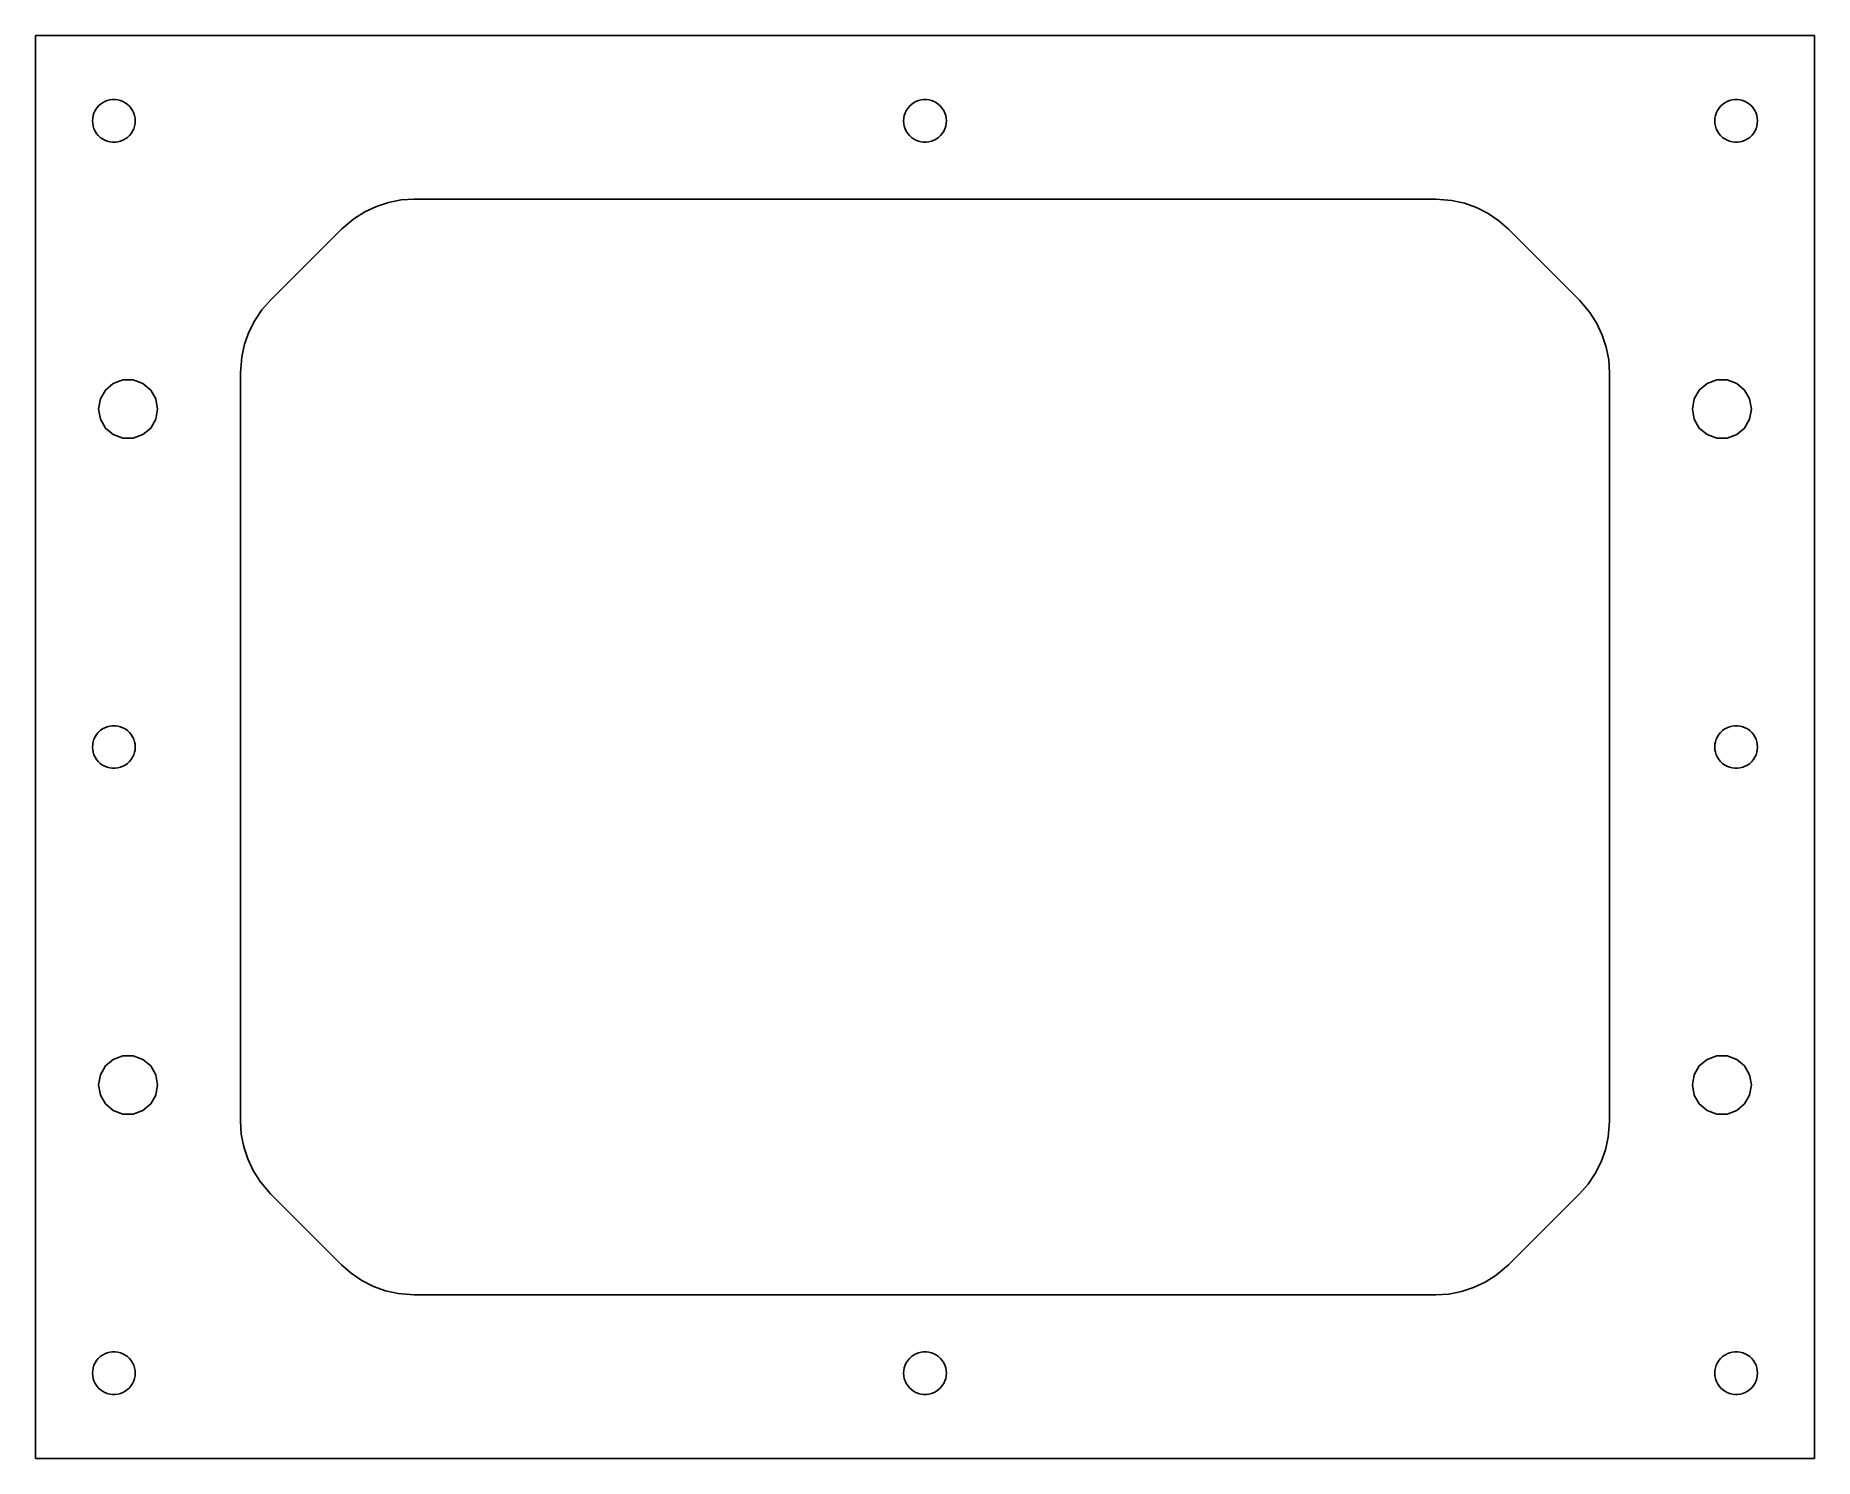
# Model space of a CAD drawing. Header units: metres. Extents: x -62 to 62, y -50 to 50.
import ezdxf

# ---------------------------------------------------------------- set-up
doc = ezdxf.new("R2010")
doc.units = ezdxf.units.M

msp = doc.modelspace()

# ---------------------------------------------------------------- linework, layer by layer
for p, q in [((62.5, 50), (-62.5, 50)), ((-62.5, 50), (-62.5, -50)), ((62.5, -50), (62.5, 50)), ((-58.2135, 44.8817), (-58.0934, 45.0268)), ((-58.0934, 45.0268), (-57.9561, 45.1558)), ((-57.9561, 45.1558), (-57.8037, 45.2665)), ((-57.8037, 45.2665), (-57.6387, 45.3572)), ((-57.6387, 45.3572), (-57.4635, 45.4266)), ((-57.4635, 45.4266), (-57.2811, 45.4734)), ((-57.2811, 45.4734), (-57.0942, 45.497)), ((-57.0942, 45.497), (-56.9058, 45.497)), ((-56.9058, 45.497), (-56.7189, 45.4734)), ((-56.7189, 45.4734), (-56.5365, 45.4266)), ((-56.5365, 45.4266), (-56.3613, 45.3572)), ((-56.3613, 45.3572), (-56.1963, 45.2665)), ((-56.1963, 45.2665), (-56.0439, 45.1558)), ((-56.0439, 45.1558), (-55.9065, 45.0268)), ((-55.9065, 45.0268), (-55.7865, 44.8817)), ((-1.21352, 44.8817), (-1.09344, 45.0268)), ((-1.09344, 45.0268), (-0.956131, 45.1558)), ((-0.956131, 45.1558), (-0.803726, 45.2665)), ((-0.803726, 45.2665), (-0.638657, 45.3572)), ((-0.638657, 45.3572), (-0.463516, 45.4266)), ((-0.463516, 45.4266), (-0.281067, 45.4734)), ((-0.281067, 45.4734), (-0.094177, 45.497)), ((-0.094177, 45.497), (0.094177, 45.497)), ((0.094177, 45.497), (0.281067, 45.4734)), ((0.281067, 45.4734), (0.463516, 45.4266)), ((0.463516, 45.4266), (0.638657, 45.3572)), ((0.638657, 45.3572), (0.803726, 45.2665)), ((0.803726, 45.2665), (0.956131, 45.1558)), ((0.956131, 45.1558), (1.09344, 45.0268)), ((1.09344, 45.0268), (1.21352, 44.8817)), ((55.7865, 44.8817), (55.9065, 45.0268)), ((55.9065, 45.0268), (56.0439, 45.1558)), ((56.0439, 45.1558), (56.1963, 45.2665)), ((56.1963, 45.2665), (56.3613, 45.3572)), ((56.3613, 45.3572), (56.5365, 45.4266)), ((56.5365, 45.4266), (56.7189, 45.4734)), ((56.7189, 45.4734), (56.9058, 45.497)), ((56.9058, 45.497), (57.0942, 45.497)), ((57.0942, 45.497), (57.2811, 45.4734)), ((57.2811, 45.4734), (57.4635, 45.4266)), ((57.4635, 45.4266), (57.6387, 45.3572)), ((57.6387, 45.3572), (57.8037, 45.2665)), ((57.8037, 45.2665), (57.9561, 45.1558)), ((57.9561, 45.1558), (58.0934, 45.0268)), ((58.0934, 45.0268), (58.2135, 44.8817)), ((-58.5, 44), (-58.4882, 44.188)), ((-58.4882, 43.812), (-58.5, 44)), ((-58.4882, 44.188), (-58.4529, 44.373)), ((-58.4529, 43.627), (-58.4882, 43.812)), ((-58.4529, 44.373), (-58.3947, 44.5522)), ((-58.3947, 44.5522), (-58.3145, 44.7226)), ((-58.3145, 44.7226), (-58.2135, 44.8817)), ((-55.7865, 44.8817), (-55.6855, 44.7226)), ((-55.6855, 44.7226), (-55.6053, 44.5522)), ((-55.6053, 44.5522), (-55.5471, 44.373)), ((-55.5471, 44.373), (-55.5118, 44.188)), ((-55.5118, 43.812), (-55.5471, 43.627)), ((-55.5118, 44.188), (-55.5, 44)), ((-55.5, 44), (-55.5118, 43.812)), ((-1.5, 44), (-1.48816, 44.188)), ((-1.48816, 43.812), (-1.5, 44)), ((-1.48816, 44.188), (-1.45287, 44.373)), ((-1.45287, 43.627), (-1.48816, 43.812)), ((-1.45287, 44.373), (-1.39465, 44.5522)), ((-1.39465, 44.5522), (-1.31445, 44.7226)), ((-1.31445, 44.7226), (-1.21352, 44.8817)), ((1.21352, 44.8817), (1.31445, 44.7226)), ((1.31445, 44.7226), (1.39465, 44.5522)), ((1.39465, 44.5522), (1.45287, 44.373)), ((1.45287, 44.373), (1.48816, 44.188)), ((1.48816, 43.812), (1.45287, 43.627)), ((1.48816, 44.188), (1.5, 44)), ((1.5, 44), (1.48816, 43.812)), ((55.5, 44), (55.5118, 44.188)), ((55.5118, 43.812), (55.5, 44)), ((55.5118, 44.188), (55.5471, 44.373)), ((55.5471, 43.627), (55.5118, 43.812)), ((55.5471, 44.373), (55.6053, 44.5522)), ((55.6053, 44.5522), (55.6855, 44.7226)), ((55.6855, 44.7226), (55.7865, 44.8817)), ((58.2135, 44.8817), (58.3145, 44.7226)), ((58.3145, 44.7226), (58.3947, 44.5522)), ((58.3947, 44.5522), (58.4529, 44.373)), ((58.4529, 44.373), (58.4882, 44.188)), ((58.4882, 43.812), (58.4529, 43.627)), ((58.4882, 44.188), (58.5, 44)), ((58.5, 44), (58.4882, 43.812)), ((-58.3947, 43.4478), (-58.4529, 43.627)), ((-58.3145, 43.2774), (-58.3947, 43.4478)), ((-58.2135, 43.1183), (-58.3145, 43.2774)), ((-58.0934, 42.9732), (-58.2135, 43.1183)), ((-57.9561, 42.8442), (-58.0934, 42.9732)), ((-57.8037, 42.7335), (-57.9561, 42.8442)), ((-57.6387, 42.6427), (-57.8037, 42.7335)), ((-57.4635, 42.5734), (-57.6387, 42.6427)), ((-57.2811, 42.5266), (-57.4635, 42.5734)), ((-57.0942, 42.5029), (-57.2811, 42.5266)), ((-56.9058, 42.5029), (-57.0942, 42.5029)), ((-56.7189, 42.5266), (-56.9058, 42.5029)), ((-56.5365, 42.5734), (-56.7189, 42.5266)), ((-56.3613, 42.6427), (-56.5365, 42.5734)), ((-56.1963, 42.7335), (-56.3613, 42.6427)), ((-56.0439, 42.8442), (-56.1963, 42.7335)), ((-55.9065, 42.9732), (-56.0439, 42.8442)), ((-55.7865, 43.1183), (-55.9065, 42.9732)), ((-55.6855, 43.2774), (-55.7865, 43.1183)), ((-55.6053, 43.4478), (-55.6855, 43.2774)), ((-55.5471, 43.627), (-55.6053, 43.4478)), ((-1.39465, 43.4478), (-1.45287, 43.627)), ((-1.31445, 43.2774), (-1.39465, 43.4478)), ((-1.21352, 43.1183), (-1.31445, 43.2774)), ((-1.09344, 42.9732), (-1.21352, 43.1183)), ((-0.956131, 42.8442), (-1.09344, 42.9732)), ((-0.803726, 42.7335), (-0.956131, 42.8442)), ((-0.638657, 42.6427), (-0.803726, 42.7335)), ((-0.463516, 42.5734), (-0.638657, 42.6427)), ((-0.281067, 42.5266), (-0.463516, 42.5734)), ((-0.094177, 42.5029), (-0.281067, 42.5266)), ((0.094177, 42.5029), (-0.094177, 42.5029)), ((0.281067, 42.5266), (0.094177, 42.5029)), ((0.463516, 42.5734), (0.281067, 42.5266)), ((0.638657, 42.6427), (0.463516, 42.5734)), ((0.803726, 42.7335), (0.638657, 42.6427)), ((0.956131, 42.8442), (0.803726, 42.7335)), ((1.09344, 42.9732), (0.956131, 42.8442)), ((1.21352, 43.1183), (1.09344, 42.9732)), ((1.31445, 43.2774), (1.21352, 43.1183)), ((1.39465, 43.4478), (1.31445, 43.2774)), ((1.45287, 43.627), (1.39465, 43.4478)), ((55.6053, 43.4478), (55.5471, 43.627)), ((55.6855, 43.2774), (55.6053, 43.4478)), ((55.7865, 43.1183), (55.6855, 43.2774)), ((55.9065, 42.9732), (55.7865, 43.1183)), ((56.0439, 42.8442), (55.9065, 42.9732)), ((56.1963, 42.7335), (56.0439, 42.8442)), ((56.3613, 42.6427), (56.1963, 42.7335)), ((56.5365, 42.5734), (56.3613, 42.6427)), ((56.7189, 42.5266), (56.5365, 42.5734)), ((56.9058, 42.5029), (56.7189, 42.5266)), ((57.0942, 42.5029), (56.9058, 42.5029)), ((57.2811, 42.5266), (57.0942, 42.5029)), ((57.4635, 42.5734), (57.2811, 42.5266)), ((57.6387, 42.6427), (57.4635, 42.5734)), ((57.8037, 42.7335), (57.6387, 42.6427)), ((57.9561, 42.8442), (57.8037, 42.7335)), ((58.0934, 42.9732), (57.9561, 42.8442)), ((58.2135, 43.1183), (58.0934, 42.9732)), ((58.3145, 43.2774), (58.2135, 43.1183)), ((58.3947, 43.4478), (58.3145, 43.2774)), ((58.4529, 43.627), (58.3947, 43.4478)), ((-40.1335, 37.1263), (-39.37, 37.6108)), ((-39.37, 37.6108), (-38.5519, 37.9958)), ((-38.5519, 37.9958), (-37.692, 38.2752)), ((-37.692, 38.2752), (-36.8038, 38.4446)), ((-36.8038, 38.4446), (-35.9014, 38.5014)), ((-35.9014, 38.5014), (35.9014, 38.5014)), ((35.9014, 38.5014), (37.0277, 38.4128)), ((37.0277, 38.4128), (37.9101, 38.2155)), ((37.9101, 38.2155), (38.7609, 37.9092)), ((38.7609, 37.9092), (39.5665, 37.4987)), ((-45.9926, 31.3926), (-40.9926, 36.3926)), ((-40.9926, 36.3926), (-40.1335, 37.1263)), ((39.5665, 37.4987), (40.3143, 36.9905)), ((40.3143, 36.9905), (40.9926, 36.3926)), ((40.9926, 36.3926), (45.9926, 31.3926)), ((-46.5905, 30.7143), (-45.9926, 31.3926)), ((45.9926, 31.3926), (46.7263, 30.5335)), ((-47.0987, 29.9665), (-46.5905, 30.7143)), ((46.7263, 30.5335), (47.2108, 29.77)), ((-47.8155, 28.3102), (-47.5092, 29.1609)), ((-47.5092, 29.1609), (-47.0987, 29.9665)), ((47.2108, 29.77), (47.5958, 28.9519)), ((47.5958, 28.9519), (47.8752, 28.092)), ((-48.0128, 27.4277), (-47.8155, 28.3102)), ((47.8752, 28.092), (48.0446, 27.2038)), ((-48.1014, 26.3014), (-48.0128, 27.4277)), ((-48.1014, -26.3014), (-48.1014, 26.3014)), ((48.0446, 27.2038), (48.1014, 26.3014)), ((48.1014, 26.3014), (48.1014, -26.3014)), ((-57.9487, 24.463), (-57.5918, 25.0811)), ((-57.5918, 25.0811), (-57.0375, 25.547)), ((-57.0375, 25.547), (-56.3569, 25.7941)), ((-56.3569, 25.7941), (-55.6431, 25.7941)), ((-55.6431, 25.7941), (-54.9625, 25.547)), ((-54.9625, 25.547), (-54.4082, 25.0811)), ((-54.4082, 25.0811), (-54.0513, 24.463)), ((54.0513, 24.463), (54.4082, 25.0811)), ((54.4082, 25.0811), (54.9625, 25.547)), ((54.9625, 25.547), (55.6431, 25.7941)), ((55.6431, 25.7941), (56.3569, 25.7941)), ((56.3569, 25.7941), (57.0375, 25.547)), ((57.0375, 25.547), (57.5918, 25.0811)), ((57.5918, 25.0811), (57.9487, 24.463)), ((-58.075, 23.75), (-57.9487, 24.463)), ((-57.9487, 23.037), (-58.075, 23.75)), ((-54.0513, 24.463), (-53.925, 23.75)), ((-53.925, 23.75), (-54.0513, 23.037)), ((53.925, 23.75), (54.0513, 24.463)), ((54.0513, 23.037), (53.925, 23.75)), ((57.9487, 24.463), (58.075, 23.75)), ((58.075, 23.75), (57.9487, 23.037)), ((-57.5918, 22.4189), (-57.9487, 23.037)), ((-54.0513, 23.037), (-54.4082, 22.4189)), ((54.4082, 22.4189), (54.0513, 23.037)), ((57.9487, 23.037), (57.5918, 22.4189)), ((-57.0375, 21.953), (-57.5918, 22.4189)), ((-56.3569, 21.7059), (-57.0375, 21.953)), ((-55.6431, 21.7059), (-56.3569, 21.7059)), ((-54.9625, 21.953), (-55.6431, 21.7059)), ((-54.4082, 22.4189), (-54.9625, 21.953)), ((54.9625, 21.953), (54.4082, 22.4189)), ((55.6431, 21.7059), (54.9625, 21.953)), ((56.3569, 21.7059), (55.6431, 21.7059)), ((57.0375, 21.953), (56.3569, 21.7059)), ((57.5918, 22.4189), (57.0375, 21.953)), ((-57.9561, 1.15576), (-57.8037, 1.26648)), ((-57.8037, 1.26648), (-57.6387, 1.35724)), ((-57.6387, 1.35724), (-57.4635, 1.42657)), ((-57.4635, 1.42657), (-57.2811, 1.47342)), ((-57.2811, 1.47342), (-57.0942, 1.49704)), ((-57.0942, 1.49704), (-56.9058, 1.49704)), ((-56.9058, 1.49704), (-56.7189, 1.47342)), ((-56.7189, 1.47342), (-56.5365, 1.42657)), ((-56.5365, 1.42657), (-56.3613, 1.35724)), ((-56.3613, 1.35724), (-56.1963, 1.26648)), ((-56.1963, 1.26648), (-56.0439, 1.15576)), ((56.0439, 1.15576), (56.1963, 1.26648)), ((56.1963, 1.26648), (56.3613, 1.35724)), ((56.3613, 1.35724), (56.5365, 1.42657)), ((56.5365, 1.42657), (56.7189, 1.47342)), ((56.7189, 1.47342), (56.9058, 1.49704)), ((56.9058, 1.49704), (57.0942, 1.49704)), ((57.0942, 1.49704), (57.2811, 1.47342)), ((57.2811, 1.47342), (57.4635, 1.42657)), ((57.4635, 1.42657), (57.6387, 1.35724)), ((57.6387, 1.35724), (57.8037, 1.26648)), ((57.8037, 1.26648), (57.9561, 1.15576)), ((-58.5, 0), (-58.4882, 0.187988)), ((-58.4882, -0.187988), (-58.5, 0)), ((-58.4882, 0.187988), (-58.4529, 0.373032)), ((-58.4529, 0.373032), (-58.3947, 0.552185)), ((-58.3947, 0.552185), (-58.3145, 0.722626)), ((-58.3145, 0.722626), (-58.2135, 0.881668)), ((-58.2135, 0.881668), (-58.0934, 1.02681)), ((-58.0934, 1.02681), (-57.9561, 1.15576)), ((-56.0439, 1.15576), (-55.9065, 1.02681)), ((-55.9065, 1.02681), (-55.7865, 0.881668)), ((-55.7865, 0.881668), (-55.6855, 0.722626)), ((-55.6855, 0.722626), (-55.6053, 0.552185)), ((-55.6053, 0.552185), (-55.5471, 0.373032)), ((-55.5471, 0.373032), (-55.5118, 0.187988)), ((-55.5118, 0.187988), (-55.5, 0)), ((-55.5, 0), (-55.5118, -0.187988)), ((55.5, 0), (55.5118, 0.187988)), ((55.5118, -0.187988), (55.5, 0)), ((55.5118, 0.187988), (55.5471, 0.373032)), ((55.5471, 0.373032), (55.6053, 0.552185)), ((55.6053, 0.552185), (55.6855, 0.722626)), ((55.6855, 0.722626), (55.7865, 0.881668)), ((55.7865, 0.881668), (55.9065, 1.02681)), ((55.9065, 1.02681), (56.0439, 1.15576)), ((57.9561, 1.15576), (58.0934, 1.02681)), ((58.0934, 1.02681), (58.2135, 0.881668)), ((58.2135, 0.881668), (58.3145, 0.722626)), ((58.3145, 0.722626), (58.3947, 0.552185)), ((58.3947, 0.552185), (58.4529, 0.373032)), ((58.4529, 0.373032), (58.4882, 0.187988)), ((58.4882, 0.187988), (58.5, 0)), ((58.5, 0), (58.4882, -0.187988)), ((-58.4529, -0.373032), (-58.4882, -0.187988)), ((-58.3947, -0.552185), (-58.4529, -0.373032)), ((-58.3145, -0.722626), (-58.3947, -0.552185)), ((-58.2135, -0.881668), (-58.3145, -0.722626)), ((-58.0934, -1.02681), (-58.2135, -0.881668)), ((-57.9561, -1.15576), (-58.0934, -1.02681)), ((-57.8037, -1.26648), (-57.9561, -1.15576)), ((-56.0439, -1.15576), (-56.1963, -1.26648)), ((-55.9065, -1.02681), (-56.0439, -1.15576)), ((-55.7865, -0.881668), (-55.9065, -1.02681)), ((-55.6855, -0.722626), (-55.7865, -0.881668)), ((-55.6053, -0.552185), (-55.6855, -0.722626)), ((-55.5471, -0.373032), (-55.6053, -0.552185)), ((-55.5118, -0.187988), (-55.5471, -0.373032)), ((55.5471, -0.373032), (55.5118, -0.187988)), ((55.6053, -0.552185), (55.5471, -0.373032)), ((55.6855, -0.722626), (55.6053, -0.552185)), ((55.7865, -0.881668), (55.6855, -0.722626)), ((55.9065, -1.02681), (55.7865, -0.881668)), ((56.0439, -1.15576), (55.9065, -1.02681)), ((56.1963, -1.26648), (56.0439, -1.15576)), ((57.9561, -1.15576), (57.8037, -1.26648)), ((58.0934, -1.02681), (57.9561, -1.15576)), ((58.2135, -0.881668), (58.0934, -1.02681)), ((58.3145, -0.722626), (58.2135, -0.881668)), ((58.3947, -0.552185), (58.3145, -0.722626)), ((58.4529, -0.373032), (58.3947, -0.552185)), ((58.4882, -0.187988), (58.4529, -0.373032)), ((-57.6387, -1.35724), (-57.8037, -1.26648)), ((-57.4635, -1.42657), (-57.6387, -1.35724)), ((-57.2811, -1.47342), (-57.4635, -1.42657)), ((-57.0942, -1.49704), (-57.2811, -1.47342)), ((-56.9058, -1.49704), (-57.0942, -1.49704)), ((-56.7189, -1.47342), (-56.9058, -1.49704)), ((-56.5365, -1.42657), (-56.7189, -1.47342)), ((-56.3613, -1.35724), (-56.5365, -1.42657)), ((-56.1963, -1.26648), (-56.3613, -1.35724)), ((56.3613, -1.35724), (56.1963, -1.26648)), ((56.5365, -1.42657), (56.3613, -1.35724)), ((56.7189, -1.47342), (56.5365, -1.42657)), ((56.9058, -1.49704), (56.7189, -1.47342)), ((57.0942, -1.49704), (56.9058, -1.49704)), ((57.2811, -1.47342), (57.0942, -1.49704)), ((57.4635, -1.42657), (57.2811, -1.47342)), ((57.6387, -1.35724), (57.4635, -1.42657)), ((57.8037, -1.26648), (57.6387, -1.35724)), ((-57.9487, -23.037), (-57.5918, -22.4189)), ((-57.5918, -22.4189), (-57.0375, -21.953)), ((-57.0375, -21.953), (-56.3569, -21.7059)), ((-56.3569, -21.7059), (-55.6431, -21.7059)), ((-55.6431, -21.7059), (-54.9625, -21.953)), ((-54.9625, -21.953), (-54.4082, -22.4189)), ((-54.4082, -22.4189), (-54.0513, -23.037)), ((54.0513, -23.037), (54.4082, -22.4189)), ((54.4082, -22.4189), (54.9625, -21.953)), ((54.9625, -21.953), (55.6431, -21.7059)), ((55.6431, -21.7059), (56.3569, -21.7059)), ((56.3569, -21.7059), (57.0375, -21.953)), ((57.0375, -21.953), (57.5918, -22.4189)), ((57.5918, -22.4189), (57.9487, -23.037)), ((-58.075, -23.75), (-57.9487, -23.037)), ((-57.9487, -24.463), (-58.075, -23.75)), ((-54.0513, -23.037), (-53.925, -23.75)), ((-53.925, -23.75), (-54.0513, -24.463)), ((53.925, -23.75), (54.0513, -23.037)), ((54.0513, -24.463), (53.925, -23.75)), ((57.9487, -23.037), (58.075, -23.75)), ((58.075, -23.75), (57.9487, -24.463)), ((-57.5918, -25.0811), (-57.9487, -24.463)), ((-54.0513, -24.463), (-54.4082, -25.0811)), ((54.4082, -25.0811), (54.0513, -24.463)), ((57.9487, -24.463), (57.5918, -25.0811)), ((-57.0375, -25.547), (-57.5918, -25.0811)), ((-56.3569, -25.7941), (-57.0375, -25.547)), ((-55.6431, -25.7941), (-56.3569, -25.7941)), ((-54.9625, -25.547), (-55.6431, -25.7941)), ((-54.4082, -25.0811), (-54.9625, -25.547)), ((54.9625, -25.547), (54.4082, -25.0811)), ((55.6431, -25.7941), (54.9625, -25.547)), ((56.3569, -25.7941), (55.6431, -25.7941)), ((57.0375, -25.547), (56.3569, -25.7941)), ((57.5918, -25.0811), (57.0375, -25.547)), ((-48.0446, -27.2038), (-48.1014, -26.3014)), ((-47.8752, -28.092), (-48.0446, -27.2038)), ((48.0128, -27.4277), (47.8155, -28.3102)), ((48.1014, -26.3014), (48.0128, -27.4277)), ((-47.5958, -28.9519), (-47.8752, -28.092)), ((47.8155, -28.3102), (47.5092, -29.1609)), ((-47.2108, -29.77), (-47.5958, -28.9519)), ((-46.7263, -30.5335), (-47.2108, -29.77)), ((47.0987, -29.9665), (46.5905, -30.7143)), ((47.5092, -29.1609), (47.0987, -29.9665)), ((-45.9926, -31.3926), (-46.7263, -30.5335)), ((46.5905, -30.7143), (45.9926, -31.3926)), ((-40.9926, -36.3926), (-45.9926, -31.3926)), ((45.9926, -31.3926), (40.9926, -36.3926)), ((-40.3143, -36.9905), (-40.9926, -36.3926)), ((-39.5665, -37.4987), (-40.3143, -36.9905)), ((-38.7609, -37.9092), (-39.5665, -37.4987)), ((40.1335, -37.1263), (39.37, -37.6108)), ((40.9926, -36.3926), (40.1335, -37.1263)), ((-37.9101, -38.2155), (-38.7609, -37.9092)), ((-37.0277, -38.4128), (-37.9101, -38.2155)), ((-35.9014, -38.5014), (-37.0277, -38.4128)), ((35.9014, -38.5014), (-35.9014, -38.5014)), ((36.8038, -38.4446), (35.9014, -38.5014)), ((37.692, -38.2752), (36.8038, -38.4446)), ((38.5519, -37.9958), (37.692, -38.2752)), ((39.37, -37.6108), (38.5519, -37.9958)), ((-58.4882, -43.812), (-58.4529, -43.627)), ((-58.4529, -43.627), (-58.3947, -43.4478)), ((-58.3947, -43.4478), (-58.3145, -43.2774)), ((-58.3145, -43.2774), (-58.2135, -43.1183)), ((-58.2135, -43.1183), (-58.0934, -42.9732)), ((-58.0934, -42.9732), (-57.9561, -42.8442)), ((-57.9561, -42.8442), (-57.8037, -42.7335)), ((-57.8037, -42.7335), (-57.6387, -42.6427)), ((-57.6387, -42.6427), (-57.4635, -42.5734)), ((-57.4635, -42.5734), (-57.2811, -42.5266)), ((-57.2811, -42.5266), (-57.0942, -42.5029)), ((-57.0942, -42.5029), (-56.9058, -42.5029)), ((-56.9058, -42.5029), (-56.7189, -42.5266)), ((-56.7189, -42.5266), (-56.5365, -42.5734)), ((-56.5365, -42.5734), (-56.3613, -42.6427)), ((-56.3613, -42.6427), (-56.1963, -42.7335)), ((-56.1963, -42.7335), (-56.0439, -42.8442)), ((-56.0439, -42.8442), (-55.9065, -42.9732)), ((-55.9065, -42.9732), (-55.7865, -43.1183)), ((-55.7865, -43.1183), (-55.6855, -43.2774)), ((-55.6855, -43.2774), (-55.6053, -43.4478)), ((-55.6053, -43.4478), (-55.5471, -43.627)), ((-55.5471, -43.627), (-55.5118, -43.812)), ((-1.48816, -43.812), (-1.45287, -43.627)), ((-1.45287, -43.627), (-1.39465, -43.4478)), ((-1.39465, -43.4478), (-1.31445, -43.2774)), ((-1.31445, -43.2774), (-1.21352, -43.1183)), ((-1.21352, -43.1183), (-1.09344, -42.9732)), ((-1.09344, -42.9732), (-0.956131, -42.8442)), ((-0.956131, -42.8442), (-0.803726, -42.7335)), ((-0.803726, -42.7335), (-0.638657, -42.6427)), ((-0.638657, -42.6427), (-0.463516, -42.5734)), ((-0.463516, -42.5734), (-0.281067, -42.5266)), ((-0.281067, -42.5266), (-0.094177, -42.5029)), ((-0.094177, -42.5029), (0.094177, -42.5029)), ((0.094177, -42.5029), (0.281067, -42.5266)), ((0.281067, -42.5266), (0.463516, -42.5734)), ((0.463516, -42.5734), (0.638657, -42.6427)), ((0.638657, -42.6427), (0.803726, -42.7335)), ((0.803726, -42.7335), (0.956131, -42.8442)), ((0.956131, -42.8442), (1.09344, -42.9732)), ((1.09344, -42.9732), (1.21352, -43.1183)), ((1.21352, -43.1183), (1.31445, -43.2774)), ((1.31445, -43.2774), (1.39465, -43.4478)), ((1.39465, -43.4478), (1.45287, -43.627)), ((1.45287, -43.627), (1.48816, -43.812)), ((55.5118, -43.812), (55.5471, -43.627)), ((55.5471, -43.627), (55.6053, -43.4478)), ((55.6053, -43.4478), (55.6855, -43.2774)), ((55.6855, -43.2774), (55.7865, -43.1183)), ((55.7865, -43.1183), (55.9065, -42.9732)), ((55.9065, -42.9732), (56.0439, -42.8442)), ((56.0439, -42.8442), (56.1963, -42.7335)), ((56.1963, -42.7335), (56.3613, -42.6427)), ((56.3613, -42.6427), (56.5365, -42.5734)), ((56.5365, -42.5734), (56.7189, -42.5266)), ((56.7189, -42.5266), (56.9058, -42.5029)), ((56.9058, -42.5029), (57.0942, -42.5029)), ((57.0942, -42.5029), (57.2811, -42.5266)), ((57.2811, -42.5266), (57.4635, -42.5734)), ((57.4635, -42.5734), (57.6387, -42.6427)), ((57.6387, -42.6427), (57.8037, -42.7335)), ((57.8037, -42.7335), (57.9561, -42.8442)), ((57.9561, -42.8442), (58.0934, -42.9732)), ((58.0934, -42.9732), (58.2135, -43.1183)), ((58.2135, -43.1183), (58.3145, -43.2774)), ((58.3145, -43.2774), (58.3947, -43.4478)), ((58.3947, -43.4478), (58.4529, -43.627)), ((58.4529, -43.627), (58.4882, -43.812)), ((-58.5, -44), (-58.4882, -43.812)), ((-58.4882, -44.188), (-58.5, -44)), ((-58.4529, -44.373), (-58.4882, -44.188)), ((-58.3947, -44.5522), (-58.4529, -44.373)), ((-58.3145, -44.7226), (-58.3947, -44.5522)), ((-58.2135, -44.8817), (-58.3145, -44.7226)), ((-58.0934, -45.0268), (-58.2135, -44.8817)), ((-55.7865, -44.8817), (-55.9065, -45.0268)), ((-55.6855, -44.7226), (-55.7865, -44.8817)), ((-55.6053, -44.5522), (-55.6855, -44.7226)), ((-55.5471, -44.373), (-55.6053, -44.5522)), ((-55.5118, -44.188), (-55.5471, -44.373)), ((-55.5118, -43.812), (-55.5, -44)), ((-55.5, -44), (-55.5118, -44.188)), ((-1.5, -44), (-1.48816, -43.812)), ((-1.48816, -44.188), (-1.5, -44)), ((-1.45287, -44.373), (-1.48816, -44.188)), ((-1.39465, -44.5522), (-1.45287, -44.373)), ((-1.31445, -44.7226), (-1.39465, -44.5522)), ((-1.21352, -44.8817), (-1.31445, -44.7226)), ((-1.09344, -45.0268), (-1.21352, -44.8817)), ((1.21352, -44.8817), (1.09344, -45.0268)), ((1.31445, -44.7226), (1.21352, -44.8817)), ((1.39465, -44.5522), (1.31445, -44.7226)), ((1.45287, -44.373), (1.39465, -44.5522)), ((1.48816, -44.188), (1.45287, -44.373)), ((1.48816, -43.812), (1.5, -44)), ((1.5, -44), (1.48816, -44.188)), ((55.5, -44), (55.5118, -43.812)), ((55.5118, -44.188), (55.5, -44)), ((55.5471, -44.373), (55.5118, -44.188)), ((55.6053, -44.5522), (55.5471, -44.373)), ((55.6855, -44.7226), (55.6053, -44.5522)), ((55.7865, -44.8817), (55.6855, -44.7226)), ((55.9065, -45.0268), (55.7865, -44.8817)), ((58.2135, -44.8817), (58.0934, -45.0268)), ((58.3145, -44.7226), (58.2135, -44.8817)), ((58.3947, -44.5522), (58.3145, -44.7226)), ((58.4529, -44.373), (58.3947, -44.5522)), ((58.4882, -44.188), (58.4529, -44.373)), ((58.4882, -43.812), (58.5, -44)), ((58.5, -44), (58.4882, -44.188)), ((-57.9561, -45.1558), (-58.0934, -45.0268)), ((-57.8037, -45.2665), (-57.9561, -45.1558)), ((-57.6387, -45.3572), (-57.8037, -45.2665)), ((-57.4635, -45.4266), (-57.6387, -45.3572)), ((-57.2811, -45.4734), (-57.4635, -45.4266)), ((-57.0942, -45.497), (-57.2811, -45.4734)), ((-56.9058, -45.497), (-57.0942, -45.497)), ((-56.7189, -45.4734), (-56.9058, -45.497)), ((-56.5365, -45.4266), (-56.7189, -45.4734)), ((-56.3613, -45.3572), (-56.5365, -45.4266)), ((-56.1963, -45.2665), (-56.3613, -45.3572)), ((-56.0439, -45.1558), (-56.1963, -45.2665)), ((-55.9065, -45.0268), (-56.0439, -45.1558)), ((-0.956131, -45.1558), (-1.09344, -45.0268)), ((-0.803726, -45.2665), (-0.956131, -45.1558)), ((-0.638657, -45.3572), (-0.803726, -45.2665)), ((-0.463516, -45.4266), (-0.638657, -45.3572)), ((-0.281067, -45.4734), (-0.463516, -45.4266)), ((-0.094177, -45.497), (-0.281067, -45.4734)), ((0.094177, -45.497), (-0.094177, -45.497)), ((0.281067, -45.4734), (0.094177, -45.497)), ((0.463516, -45.4266), (0.281067, -45.4734)), ((0.638657, -45.3572), (0.463516, -45.4266)), ((0.803726, -45.2665), (0.638657, -45.3572)), ((0.956131, -45.1558), (0.803726, -45.2665)), ((1.09344, -45.0268), (0.956131, -45.1558)), ((56.0439, -45.1558), (55.9065, -45.0268)), ((56.1963, -45.2665), (56.0439, -45.1558)), ((56.3613, -45.3572), (56.1963, -45.2665)), ((56.5365, -45.4266), (56.3613, -45.3572)), ((56.7189, -45.4734), (56.5365, -45.4266)), ((56.9058, -45.497), (56.7189, -45.4734)), ((57.0942, -45.497), (56.9058, -45.497)), ((57.2811, -45.4734), (57.0942, -45.497)), ((57.4635, -45.4266), (57.2811, -45.4734)), ((57.6387, -45.3572), (57.4635, -45.4266)), ((57.8037, -45.2665), (57.6387, -45.3572)), ((57.9561, -45.1558), (57.8037, -45.2665)), ((58.0934, -45.0268), (57.9561, -45.1558)), ((-62.5, -50), (62.5, -50))]:
    msp.add_line(p, q)

doc.saveas('drawing.dxf')
